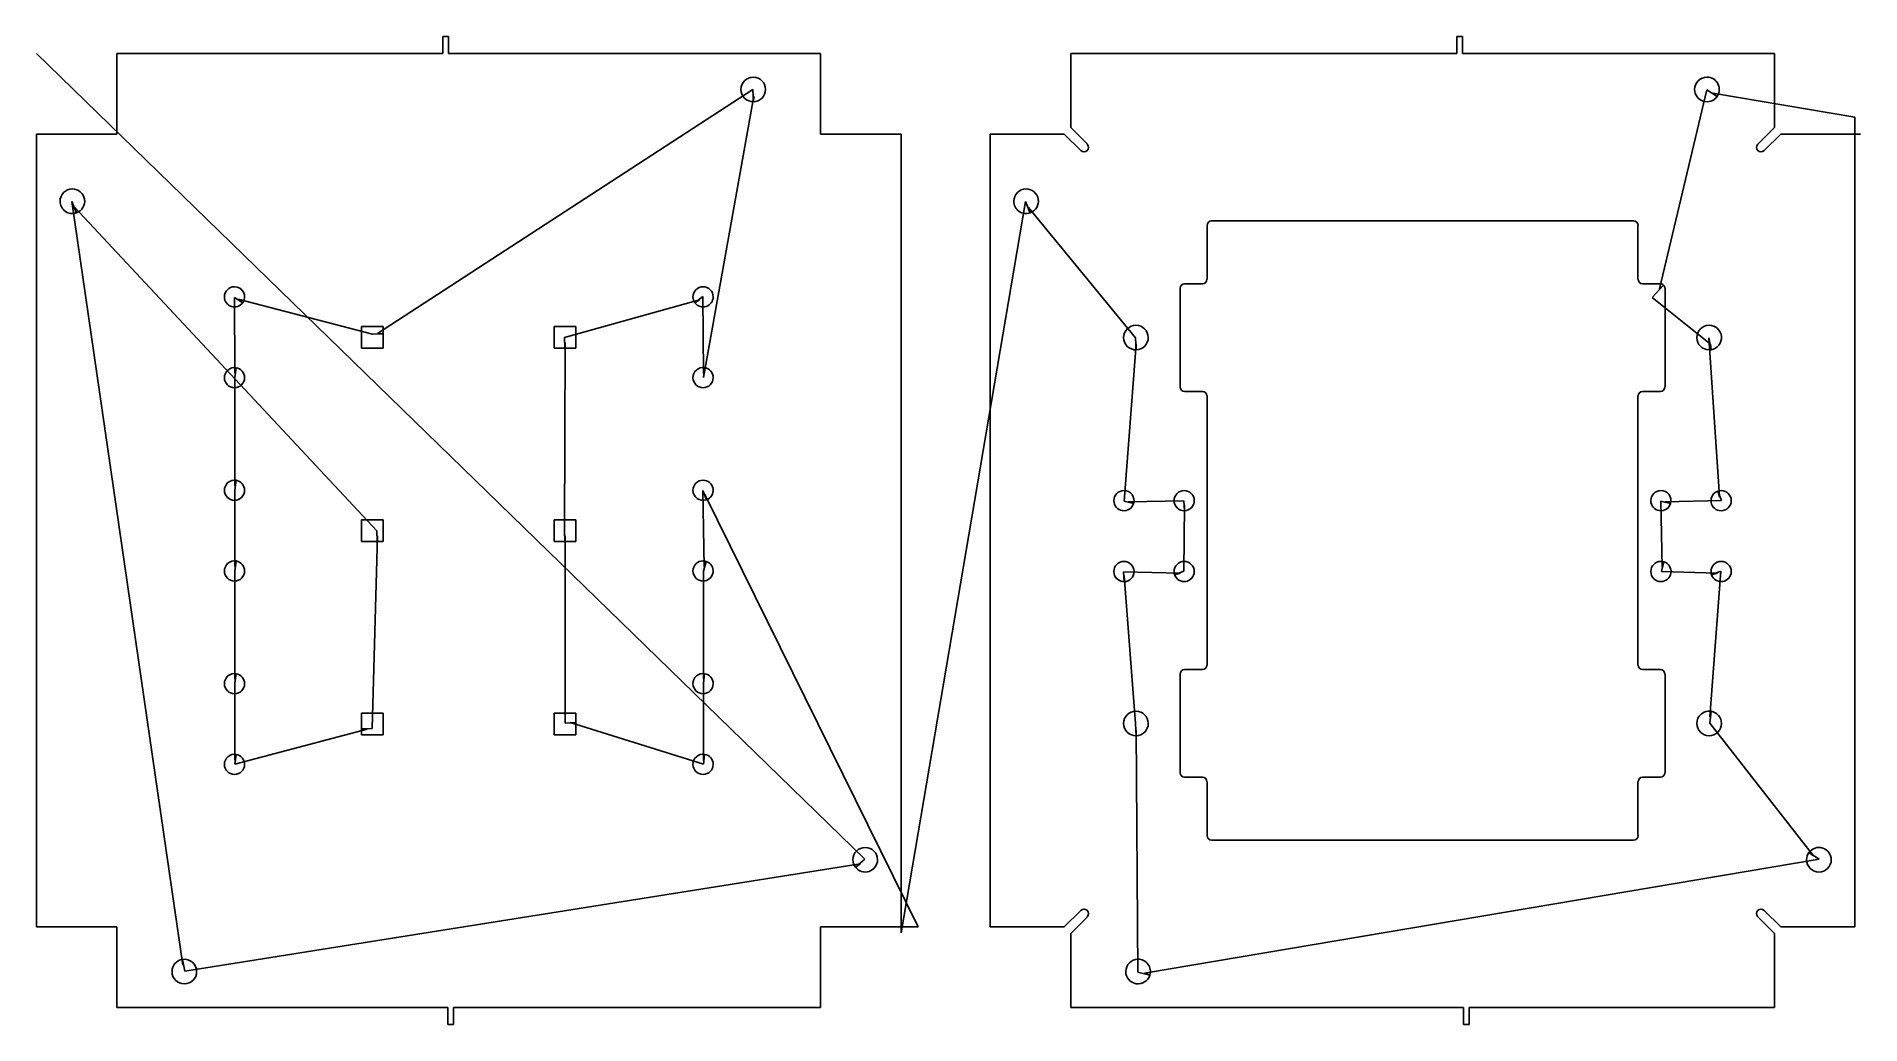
# Model space of a CAD drawing. Extents: x 1 to 16.9, y 0.8 to 9.5.
import ezdxf

# ---------------------------------------------------------------- set-up
doc = ezdxf.new("R2010")
doc.units = 0
doc.layers.get('0').update_dxf_attribs({"linetype": 'CONTINUOUS'})
for name, color, linetype in [('2', 7, 'CONTINUOUS'), ('3', 7, 'CONTINUOUS'), ('9', 7, 'CONTINUOUS')]:
    doc.layers.add(name, color=color, linetype=linetype)

msp = doc.modelspace()

# ---------------------------------------------------------------- linework, layer by layer
at = {"color": 0, "linetype": 'CONTINUOUS'}
for p, q in [((4.514, 9.52), (4.564, 9.52)), ((13.406, 9.52), (13.456, 9.52)), ((0.95, 9.37), (8.214, 2.3)), ((3.941, 6.914), (7.232, 9.054)), ((7.24, 8.997), (6.8, 6.529)), ((15.183, 7.305), (15.598, 9.051)), ((15.65, 9.023), (16.897, 8.813)), ((2.235, 1.372), (1.261, 8.071)), ((1.286, 8.019), (3.934, 5.183)), ((8.533, 1.656), (9.625, 8.071)), ((9.65, 8.019), (10.587, 6.877)), ((2.691, 6.565), (2.686, 7.231)), ((2.72, 7.215), (3.897, 6.908)), ((6.766, 7.21), (5.581, 6.879)), ((6.8, 6.565), (6.793, 7.237)), ((15.631, 6.82), (15.12, 7.229)), ((5.587, 6.836), (5.581, 5.183)), ((10.595, 6.819), (10.488, 5.443)), ((15.71, 5.483), (15.615, 6.876)), ((2.691, 5.577), (2.691, 6.529)), ((2.691, 4.868), (2.691, 5.54)), ((6.806, 4.867), (6.793, 5.536)), ((6.811, 5.502), (8.682, 1.706)), ((10.525, 5.437), (11.011, 5.445)), ((15.206, 4.862), (15.196, 5.443)), ((15.234, 5.437), (15.727, 5.448)), ((11.018, 5.408), (11.012, 4.828)), ((3.94, 5.139), (3.895, 3.449)), ((5.587, 5.139), (5.586, 3.493)), ((2.691, 3.88), (2.691, 4.832)), ((6.8, 3.88), (6.8, 4.829)), ((10.979, 4.81), (10.484, 4.823)), ((15.688, 4.81), (15.2, 4.824)), ((15.626, 3.55), (15.721, 4.828)), ((10.49, 4.786), (10.587, 3.491)), ((2.691, 3.171), (2.691, 3.844)), ((6.8, 3.171), (6.8, 3.844)), ((3.851, 3.443), (2.691, 3.135)), ((5.63, 3.5), (6.8, 3.135)), ((10.595, 3.434), (10.61, 1.31)), ((16.533, 2.329), (15.624, 3.495)), ((8.173, 2.259), (2.251, 1.319)), ((10.667, 1.3), (16.583, 2.301)), ((4.558, 0.85), (4.608, 0.85)), ((13.464, 0.85), (13.514, 0.85))]:
    msp.add_line(p, q, dxfattribs=at)
at = {"layer": '2', "color": 2, "linetype": 'CONTINUOUS'}
for p, q in [((4.514, 9.37), (4.514, 9.52)), ((4.564, 9.37), (4.564, 9.52)), ((13.406, 9.37), (13.406, 9.52)), ((13.456, 9.37), (13.456, 9.52)), ((4.558, 1), (4.558, 0.85)), ((4.608, 1), (4.608, 0.85)), ((13.464, 1), (13.464, 0.85)), ((13.514, 1), (13.514, 0.85))]:
    msp.add_line(p, q, dxfattribs=at)
at = {"layer": '3', "color": 3, "linetype": 'CONTINUOUS'}
for p, q in [((1.656, 9.37), (4.514, 9.37)), ((1.656, 8.664), (1.656, 9.37)), ((4.564, 9.37), (7.827, 9.37)), ((7.827, 9.37), (7.827, 8.664)), ((10.02, 8.72), (10.02, 9.37)), ((10.02, 9.37), (13.406, 9.37)), ((13.456, 9.37), (16.191, 9.37)), ((16.191, 9.37), (16.191, 8.72)), ((0.95, 1.706), (0.95, 8.664)), ((0.95, 8.664), (1.656, 8.664)), ((8.533, 8.664), (7.827, 8.664)), ((8.533, 1.706), (8.533, 8.664)), ((9.314, 1.706), (9.314, 8.664)), ((9.314, 8.664), (9.964, 8.664)), ((10.11, 8.518), (9.964, 8.664)), ((10.02, 8.72), (10.166, 8.574)), ((16.045, 8.574), (16.191, 8.72)), ((16.247, 8.664), (16.101, 8.518)), ((16.897, 8.664), (16.247, 8.664)), ((16.897, 1.706), (16.897, 8.664)), ((11.216, 7.39), (11.216, 7.862)), ((11.255, 7.902), (14.956, 7.902)), ((14.995, 7.862), (14.995, 7.39)), ((10.98, 6.445), (10.98, 7.311)), ((11.019, 7.35), (11.176, 7.35)), ((15.035, 7.35), (15.192, 7.35)), ((15.232, 7.311), (15.232, 6.445)), ((3.99, 6.975), (3.801, 6.975)), ((3.801, 6.975), (3.801, 6.786)), ((3.99, 6.912), (3.99, 6.975)), ((3.99, 6.786), (3.99, 6.912)), ((5.679, 6.975), (5.49, 6.975)), ((5.49, 6.975), (5.49, 6.786)), ((5.679, 6.786), (5.679, 6.975)), ((3.801, 6.786), (3.99, 6.786)), ((5.49, 6.786), (5.585, 6.786)), ((5.585, 6.786), (5.679, 6.786)), ((11.176, 6.406), (11.019, 6.406)), ((15.192, 6.406), (15.035, 6.406)), ((11.216, 4.004), (11.216, 6.366)), ((14.995, 6.366), (14.995, 4.004)), ((3.99, 5.278), (3.801, 5.278)), ((3.801, 5.278), (3.801, 5.089)), ((3.99, 5.089), (3.99, 5.278)), ((5.679, 5.278), (5.49, 5.278)), ((5.49, 5.278), (5.49, 5.089)), ((5.679, 5.089), (5.679, 5.278)), ((3.801, 5.089), (3.938, 5.089)), ((3.938, 5.089), (3.99, 5.089)), ((5.49, 5.089), (5.585, 5.089)), ((5.585, 5.089), (5.679, 5.089)), ((10.98, 3.059), (10.98, 3.925)), ((11.019, 3.965), (11.176, 3.965)), ((15.035, 3.965), (15.192, 3.965)), ((15.232, 3.925), (15.232, 3.059)), ((3.99, 3.581), (3.801, 3.581)), ((3.801, 3.581), (3.801, 3.445)), ((3.99, 3.393), (3.99, 3.581)), ((5.679, 3.581), (5.49, 3.581)), ((5.49, 3.581), (5.49, 3.393)), ((5.679, 3.498), (5.679, 3.581)), ((3.801, 3.445), (3.801, 3.393)), ((3.801, 3.393), (3.99, 3.393)), ((5.49, 3.393), (5.679, 3.393)), ((5.679, 3.393), (5.679, 3.498)), ((11.176, 3.02), (11.019, 3.02)), ((11.216, 2.508), (11.216, 2.98)), ((14.995, 2.98), (14.995, 2.508)), ((15.192, 3.02), (15.035, 3.02)), ((14.956, 2.469), (11.255, 2.469)), ((9.964, 1.706), (10.11, 1.852)), ((10.02, 1.65), (10.166, 1.796)), ((16.191, 1.65), (16.045, 1.796)), ((16.101, 1.852), (16.247, 1.706)), ((1.656, 1.706), (0.95, 1.706)), ((1.656, 1.706), (1.656, 1)), ((7.827, 1), (7.827, 1.706)), ((7.827, 1.706), (8.533, 1.706)), ((9.964, 1.706), (9.314, 1.706)), ((10.02, 1.65), (10.02, 1)), ((16.191, 1), (16.191, 1.65)), ((16.247, 1.706), (16.897, 1.706)), ((1.656, 1), (4.558, 1)), ((4.608, 1), (7.827, 1)), ((10.02, 1), (13.464, 1)), ((13.514, 1), (16.191, 1))]:
    msp.add_line(p, q, dxfattribs=at)
for centre, radius, start, end in [((7.236, 9.055), 0.108, 90, 180), ((7.236, 9.055), 0.108, 271, 90), ((15.6, 9.055), 0.108, 90, 180), ((15.6, 9.055), 0.108, 325, 90), ((7.236, 9.055), 0.108, 180, 271), ((15.6, 9.055), 0.108, 180, 325), ((10.138, 8.546), 0.0394, 225, 45), ((16.073, 8.546), 0.0394, 135, 315), ((1.265, 8.074), 0.108, 90, 180), ((1.265, 8.074), 0.108, 289, 90), ((9.629, 8.074), 0.108, 90, 180), ((9.629, 8.074), 0.108, 289, 90), ((1.265, 8.074), 0.108, 180, 289), ((9.629, 8.074), 0.108, 180, 289), ((11.255, 7.862), 0.0394, 90, 180), ((14.956, 7.862), 0.0394, 360, 90), ((11.176, 7.39), 0.0394, 270, 0), ((15.035, 7.39), 0.0394, 180, 270), ((2.687, 7.235), 0.0886, 90, 180), ((2.687, 7.235), 0.0886, 180, 325), ((2.687, 7.235), 0.0886, 325, 90), ((6.796, 7.235), 0.0886, 360, 180), ((6.796, 7.235), 0.0886, 180, 217), ((6.796, 7.235), 0.0886, 217, 0), ((11.019, 7.311), 0.0394, 90, 180), ((15.192, 7.311), 0.0394, 45, 90), ((15.192, 7.311), 0.0394, 360, 45), ((10.592, 6.878), 0.108, 90, 180), ((10.592, 6.878), 0.108, 271, 90), ((15.619, 6.878), 0.108, 90, 270), ((15.619, 6.878), 0.108, 279, 90), ((10.592, 6.878), 0.108, 180, 271), ((15.619, 6.878), 0.108, 270, 279), ((2.687, 6.526), 0.0886, 81, 180), ((2.687, 6.526), 0.0886, 360, 81), ((6.796, 6.526), 0.0886, 81, 180), ((6.796, 6.526), 0.0886, 360, 81), ((2.687, 6.526), 0.0886, 180, 360), ((6.796, 6.526), 0.0886, 180, 360), ((11.019, 6.445), 0.0394, 180, 270), ((11.176, 6.366), 0.0394, 360, 90), ((15.035, 6.366), 0.0394, 90, 180), ((15.192, 6.445), 0.0394, 270, 0), ((2.687, 5.538), 0.0886, 81, 180), ((2.687, 5.538), 0.0886, 360, 81), ((6.796, 5.538), 0.0886, 90, 180), ((6.796, 5.538), 0.0886, 289, 90), ((2.687, 5.538), 0.0886, 180, 360), ((6.796, 5.538), 0.0886, 180, 289), ((10.487, 5.447), 0.0886, 90, 180), ((10.487, 5.447), 0.0886, 180, 343), ((10.487, 5.447), 0.0886, 343, 90), ((11.015, 5.447), 0.0886, 90, 180), ((11.015, 5.447), 0.0886, 180, 271), ((11.015, 5.447), 0.0886, 271, 90), ((15.196, 5.447), 0.0886, 90, 180), ((15.196, 5.447), 0.0886, 180, 343), ((15.196, 5.447), 0.0886, 343, 90), ((15.724, 5.447), 0.0886, 108, 270), ((15.724, 5.447), 0.0886, 90, 108), ((15.724, 5.447), 0.0886, 270, 90), ((2.687, 4.83), 0.0886, 81, 180), ((2.687, 4.83), 0.0886, 180, 360), ((2.687, 4.83), 0.0886, 360, 81), ((6.796, 4.83), 0.0886, 90, 270), ((6.796, 4.83), 0.0886, 72, 90), ((6.796, 4.83), 0.0886, 270, 72), ((10.487, 4.825), 0.0886, 90, 180), ((10.487, 4.825), 0.0886, 180, 271), ((10.487, 4.825), 0.0886, 271, 90), ((11.015, 4.825), 0.0886, 360, 180), ((11.015, 4.825), 0.0886, 180, 199), ((11.015, 4.825), 0.0886, 199, 0), ((15.196, 4.825), 0.0886, 90, 270), ((15.196, 4.825), 0.0886, 72, 90), ((15.196, 4.825), 0.0886, 270, 72), ((15.724, 4.825), 0.0886, 360, 180), ((15.724, 4.825), 0.0886, 180, 199), ((15.724, 4.825), 0.0886, 199, 0), ((11.176, 4.004), 0.0394, 270, 0), ((15.035, 4.004), 0.0394, 180, 270), ((2.687, 3.841), 0.0886, 81, 180), ((2.687, 3.841), 0.0886, 180, 360), ((2.687, 3.841), 0.0886, 360, 81), ((6.796, 3.841), 0.0886, 81, 180), ((6.796, 3.841), 0.0886, 180, 360), ((6.796, 3.841), 0.0886, 360, 81), ((11.019, 3.925), 0.0394, 90, 180), ((15.192, 3.925), 0.0394, 360, 90), ((10.592, 3.492), 0.108, 90, 180), ((10.592, 3.492), 0.108, 271, 90), ((15.619, 3.492), 0.108, 81, 180), ((15.619, 3.492), 0.108, 360, 81), ((10.592, 3.492), 0.108, 180, 271), ((15.619, 3.492), 0.108, 180, 360), ((2.687, 3.133), 0.0886, 81, 180), ((2.687, 3.133), 0.0886, 360, 81), ((6.796, 3.133), 0.0886, 81, 180), ((6.796, 3.133), 0.0886, 360, 81), ((2.687, 3.133), 0.0886, 180, 360), ((6.796, 3.133), 0.0886, 180, 360), ((11.019, 3.059), 0.0394, 180, 270), ((15.192, 3.059), 0.0394, 270, 0), ((11.176, 2.98), 0.0394, 360, 90), ((15.035, 2.98), 0.0394, 90, 180), ((8.218, 2.296), 0.108, 360, 180), ((11.255, 2.508), 0.0394, 180, 270), ((14.956, 2.508), 0.0394, 270, 0), ((16.582, 2.296), 0.108, 360, 144), ((8.218, 2.296), 0.108, 180, 217), ((8.218, 2.296), 0.108, 217, 0), ((16.582, 2.296), 0.108, 144, 180), ((16.582, 2.296), 0.108, 180, 360), ((10.138, 1.824), 0.0394, 315, 135), ((16.073, 1.824), 0.0394, 45, 225), ((2.247, 1.315), 0.108, 99, 180), ((2.247, 1.315), 0.108, 180, 360), ((2.247, 1.315), 0.108, 360, 99), ((10.611, 1.315), 0.108, 90, 180), ((10.611, 1.315), 0.108, 180, 343), ((10.611, 1.315), 0.108, 343, 90)]:
    msp.add_arc(centre, radius, start, end, dxfattribs=at)
at = {"layer": '9', "color": 9, "linetype": 'CONTINUOUS'}
for p, q in [((7.232, 9.054), (7.238, 8.947)), ((7.24, 8.997), (7.238, 8.947)), ((15.598, 9.051), (15.689, 8.993)), ((15.65, 9.023), (15.689, 8.993)), ((16.897, 8.813), (16.897, 8.664)), ((16.947, 8.664), (16.897, 8.664)), ((1.261, 8.071), (1.3, 7.971)), ((1.286, 8.019), (1.3, 7.971)), ((9.625, 8.071), (9.664, 7.971)), ((9.65, 8.019), (9.664, 7.971)), ((2.686, 7.231), (2.76, 7.184)), ((2.72, 7.215), (2.76, 7.184)), ((6.793, 7.237), (6.725, 7.182)), ((6.766, 7.21), (6.725, 7.182)), ((15.12, 7.229), (15.22, 7.339)), ((15.183, 7.305), (15.22, 7.339)), ((3.897, 6.908), (3.99, 6.912)), ((3.941, 6.914), (3.99, 6.912)), ((5.581, 6.879), (5.585, 6.786)), ((5.587, 6.836), (5.585, 6.786)), ((10.587, 6.877), (10.594, 6.77)), ((10.595, 6.819), (10.594, 6.77)), ((15.615, 6.876), (15.636, 6.771)), ((15.631, 6.82), (15.636, 6.771)), ((2.691, 6.529), (2.701, 6.614)), ((2.691, 6.565), (2.701, 6.614)), ((6.8, 6.529), (6.81, 6.614)), ((6.8, 6.565), (6.81, 6.614)), ((2.691, 5.54), (2.701, 5.626)), ((2.691, 5.577), (2.701, 5.626)), ((6.793, 5.536), (6.825, 5.454)), ((6.811, 5.502), (6.825, 5.454)), ((10.488, 5.443), (10.572, 5.421)), ((11.011, 5.445), (11.017, 5.358)), ((15.196, 5.443), (15.281, 5.421)), ((15.727, 5.448), (15.696, 5.531)), ((15.71, 5.483), (15.696, 5.531)), ((10.525, 5.437), (10.572, 5.421)), ((11.018, 5.408), (11.017, 5.358)), ((15.234, 5.437), (15.281, 5.421)), ((3.934, 5.183), (3.938, 5.089)), ((3.94, 5.139), (3.938, 5.089)), ((5.581, 5.183), (5.585, 5.089)), ((5.587, 5.139), (5.585, 5.089)), ((2.691, 4.832), (2.701, 4.917)), ((2.691, 4.868), (2.701, 4.917)), ((6.8, 4.829), (6.823, 4.914)), ((6.806, 4.867), (6.823, 4.914)), ((10.484, 4.823), (10.489, 4.736)), ((11.012, 4.828), (10.931, 4.796)), ((10.979, 4.81), (10.931, 4.796)), ((15.2, 4.824), (15.223, 4.909)), ((15.206, 4.862), (15.223, 4.909)), ((15.721, 4.828), (15.64, 4.796)), ((15.688, 4.81), (15.64, 4.796)), ((10.49, 4.786), (10.489, 4.736)), ((2.691, 3.844), (2.701, 3.929)), ((2.691, 3.88), (2.701, 3.929)), ((6.8, 3.844), (6.81, 3.929)), ((6.8, 3.88), (6.81, 3.929)), ((15.624, 3.495), (15.636, 3.599)), ((15.626, 3.55), (15.636, 3.599)), ((3.895, 3.449), (3.801, 3.445)), ((3.851, 3.443), (3.801, 3.445)), ((5.586, 3.493), (5.679, 3.498)), ((5.63, 3.5), (5.679, 3.498)), ((10.587, 3.491), (10.594, 3.384)), ((10.595, 3.434), (10.594, 3.384)), ((2.691, 3.135), (2.701, 3.22)), ((2.691, 3.171), (2.701, 3.22)), ((6.8, 3.135), (6.81, 3.22)), ((6.8, 3.171), (6.81, 3.22)), ((8.214, 2.3), (8.132, 2.231)), ((8.173, 2.259), (8.132, 2.231)), ((16.583, 2.301), (16.494, 2.36)), ((16.533, 2.329), (16.494, 2.36)), ((8.682, 1.706), (8.533, 1.706)), ((8.533, 1.656), (8.533, 1.706)), ((2.251, 1.319), (2.23, 1.422)), ((2.235, 1.372), (2.23, 1.422)), ((10.61, 1.31), (10.714, 1.283)), ((10.667, 1.3), (10.714, 1.283))]:
    msp.add_line(p, q, dxfattribs=at)

doc.saveas('drawing.dxf')
